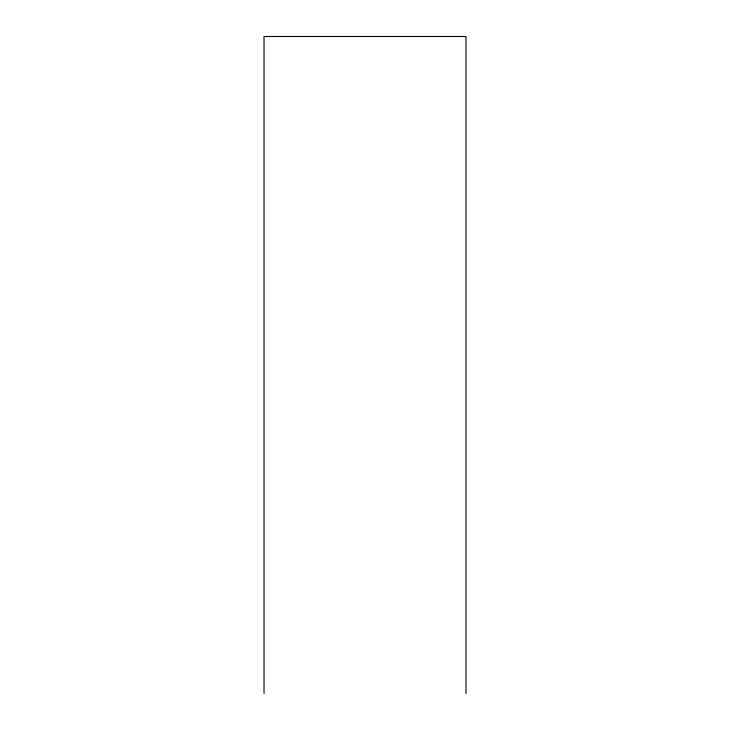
<?xml version="1.0" encoding="UTF-8"?>
<svg xmlns="http://www.w3.org/2000/svg" width="730" height="730" viewBox="0 0 730 730"><rect width="100%" height="100%" fill="white"/><g stroke="black" fill="none" stroke-linecap="round" stroke-linejoin="round"><path stroke-width="1.09" d="M465.977 693.5L465.977 36.5L264.023 36.5L264.023 693.5"/></g></svg>
